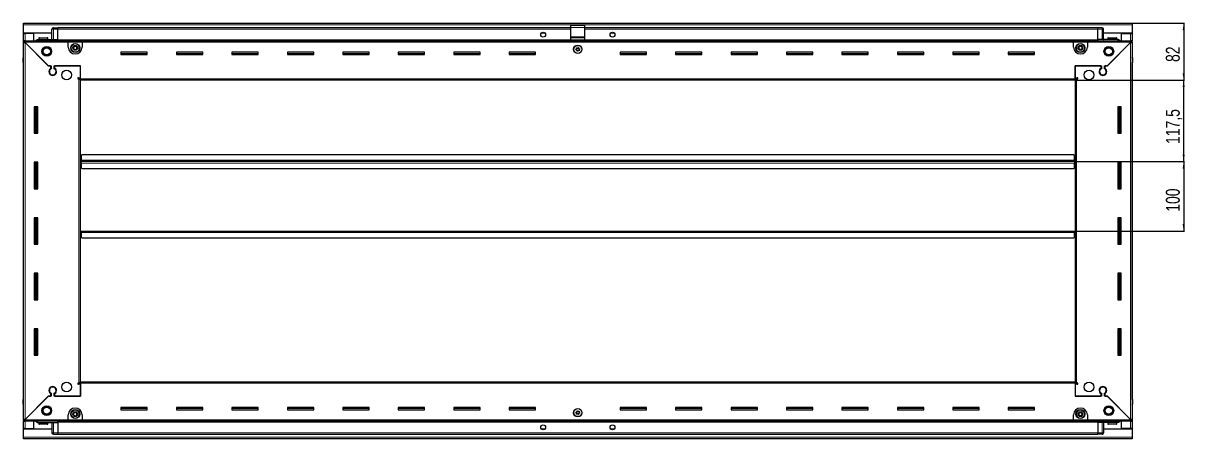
# Model space of a CAD drawing. Header units: millimetres. Extents: x 1132 to 6444, y -537 to 1934.
# Drawn here: x 4768 to 6444, y 1148 to 1747 of the extents above; entities that cross this region are included whole.
import ezdxf

# ---------------------------------------------------------------- set-up
doc = ezdxf.new("R2010")
doc.units = ezdxf.units.MM
doc.layers.add('FORMAT', color=7, linetype='Continuous')
doc.styles.add('SLDTEXTSTYLE0', font='TXT', dxfattribs={"width": 0.75})
doc.dimstyles.new('SLDDIMSTYLE0', dxfattribs={"dimtxt": 20, "dimasz": 10, "dimexe": 0, "dimexo": 0.0625, "dimgap": 5, "dimtad": 2, "dimdec": 1, "dimrnd": 1e-09, "dimzin": 12, "dimdsep": 46, "dimtxsty": 'SLDTEXTSTYLE0', "dimsah": 1, "dimcen": 0.09, "dimadec": 0, "dimazin": 3, "dimtfac": 1, "dimtofl": 0, "dimtmove": 0, "dimatfit": 3, "dimfxl": 0, "dimfrac": 2, "dimtolj": 1, "dimtzin": 12, "dimarcsym": 0})

# ---------------------------------------------------------------- blocks, each defined once
blk = doc.blocks.new('_D_6')
at = {"layer": 'FORMAT'}
for p, q in [((6367.7, 1746.6), (6443.1, 1746.6)), ((6442.1, 1746.6), (6442.1, 1664.6)), ((6285.7, 1664.6), (6443.1, 1664.6))]:
    blk.add_line(p, q, dxfattribs=at)
for points in [[(6442.1, 1746.6), (6440.6, 1736.6), (6443.7, 1736.6)], [(6442.1, 1664.6), (6443.7, 1674.6), (6440.6, 1674.6)]]:
    blk.add_solid(points, dxfattribs=at)
at = {"layer": 'FORMAT', "insert": (6416.4, 1690.8), "char_height": 20, "attachment_point": 1, "rotation": 90, "style": 'SLDTEXTSTYLE0'}
blk.add_mtext('82', dxfattribs=at)
blk = doc.blocks.new('_D_7')
at = {"layer": 'FORMAT'}
for p, q in [((6285.7, 1664.6), (6443.1, 1664.6)), ((6442.1, 1547.1), (6442.1, 1664.6)), ((6284.7, 1547.1), (6443.1, 1547.1))]:
    blk.add_line(p, q, dxfattribs=at)
for points in [[(6442.1, 1664.6), (6440.6, 1654.6), (6443.7, 1654.6)], [(6442.1, 1547.1), (6443.7, 1557.1), (6440.6, 1557.1)]]:
    blk.add_solid(points, dxfattribs=at)
at = {"layer": 'FORMAT', "insert": (6416.4, 1572.6), "char_height": 20, "attachment_point": 1, "rotation": 90, "style": 'SLDTEXTSTYLE0'}
blk.add_mtext('117,5', dxfattribs=at)
blk = doc.blocks.new('_D_8')
at = {"layer": 'FORMAT'}
for p, q in [((6284.7, 1547.1), (6443.1, 1547.1)), ((6442.1, 1547.1), (6442.1, 1447.1)), ((6284.7, 1447.1), (6443.1, 1447.1))]:
    blk.add_line(p, q, dxfattribs=at)
for points in [[(6442.1, 1547.1), (6440.6, 1537.1), (6443.7, 1537.1)], [(6442.1, 1447.1), (6443.7, 1457.1), (6440.6, 1457.1)]]:
    blk.add_solid(points, dxfattribs=at)
at = {"layer": 'FORMAT', "insert": (6416.4, 1474.9), "char_height": 20, "attachment_point": 1, "rotation": 90, "style": 'SLDTEXTSTYLE0'}
blk.add_mtext('100', dxfattribs=at)

msp = doc.modelspace()

# ---------------------------------------------------------------- linework, layer by layer
at = {"color": 7, "linetype": 'Continuous', "lineweight": 25}
for p, q in [((4768.64, 1744.5), (4768.64, 1746.6)), ((4768.64, 1746.6), (6367.64, 1746.6)), ((4768.64, 1732.1), (4768.64, 1744.5)), ((5558.14, 1743.6), (5578.14, 1743.6)), ((5558.14, 1740.34), (5558.14, 1743.6)), ((5578.14, 1740.34), (5578.14, 1743.6)), ((6367.64, 1746.6), (6367.64, 1744.5)), ((6367.64, 1744.5), (6367.64, 1732.1)), ((4809.64, 1732.1), (4768.64, 1732.1)), ((4768.64, 1731.6), (4768.64, 1732.1)), ((4768.64, 1731.6), (4770.74, 1731.6)), ((4768.64, 1721.35), (4768.64, 1731.6)), ((4770.14, 1731.6), (4770.14, 1732.1)), ((4783.64, 1731.6), (4770.74, 1731.6)), ((4783.64, 1721.35), (4783.64, 1731.6)), ((4809.64, 1723.1), (4809.64, 1738.1)), ((4810.32, 1739.6), (4810.32, 1739.6)), ((4811.64, 1740.1), (4818.14, 1740.1)), ((4811.64, 1740.1), (4818.14, 1740.1)), ((4818.14, 1740.1), (4818.14, 1740.1)), ((4818.14, 1740.1), (4818.14, 1740.1)), ((4818.14, 1740.1), (4818.14, 1738.1)), ((5558.14, 1739.95), (4818.14, 1739.95)), ((4818.14, 1723.1), (4818.14, 1738.1)), ((5521.02, 1732.1), (5515.27, 1732.1)), ((5558.14, 1727.19), (5558.14, 1740.34)), ((5558.14, 1726.1), (5558.14, 1727.19)), ((5558.14, 1726.1), (5578.14, 1726.1)), ((5558.14, 1722.6), (5558.14, 1726.1)), ((5578.14, 1727.19), (5578.14, 1740.34)), ((6318.14, 1739.95), (5578.14, 1739.95)), ((5578.14, 1726.1), (5578.14, 1727.19)), ((5578.14, 1722.6), (5578.14, 1726.1)), ((5621.02, 1732.1), (5615.27, 1732.1)), ((6318.14, 1740.1), (6318.14, 1740.1)), ((6324.64, 1740.1), (6318.14, 1740.1)), ((6324.64, 1740.1), (6318.14, 1740.1)), ((6318.14, 1740.1), (6318.14, 1738.1)), ((6318.14, 1723.1), (6318.14, 1738.1)), ((6326.64, 1738.1), (6326.64, 1738.1)), ((6326.64, 1723.1), (6326.64, 1738.1)), ((6367.64, 1732.1), (6326.64, 1732.1)), ((6352.64, 1721.35), (6352.64, 1731.6)), ((6352.64, 1731.6), (6365.54, 1731.6)), ((6365.54, 1731.6), (6367.64, 1731.6)), ((6366.14, 1731.6), (6366.14, 1732.1)), ((6367.64, 1731.6), (6367.64, 1732.1)), ((6367.64, 1731.6), (6367.64, 1721.35)), ((4768.64, 1719.85), (4768.64, 1721.35)), ((4768.64, 1721.35), (4769.64, 1721.35)), ((4768.64, 1719.35), (4768.64, 1719.85)), ((4768.64, 1719.85), (4769.64, 1719.85)), ((4768.64, 1174.85), (4768.64, 1719.35)), ((4770.14, 1719.35), (4768.64, 1719.35)), ((4769.64, 1719.85), (4769.64, 1721.35)), ((4769.64, 1721.35), (4833.14, 1721.35)), ((4770.24, 1719.25), (4804.14, 1685.35)), ((4804.84, 1684.65), (4770.74, 1718.75)), ((4789.14, 1723.1), (4818.14, 1723.1)), ((4790.64, 1725), (4790.64, 1723.1)), ((4791.44, 1725.8), (4802.84, 1725.8)), ((4803.64, 1723.1), (4803.64, 1725)), ((4818.14, 1723.1), (4818.14, 1722.6)), ((4818.14, 1721.95), (6318.14, 1721.95)), ((4833.14, 1719.25), (4833.14, 1721.35)), ((4833.14, 1721.35), (4853.14, 1721.35)), ((4833.14, 1719.85), (4853.14, 1719.85)), ((4833.14, 1712.35), (4833.14, 1719.25)), ((4853.14, 1721.35), (4853.14, 1719.25)), ((4853.14, 1721.35), (6283.14, 1721.35)), ((4853.14, 1719.25), (4853.14, 1712.35)), ((5558.14, 1722.6), (5578.14, 1722.6)), ((5562.14, 1722.6), (5562.14, 1721.95)), ((5564.64, 1721.95), (5564.64, 1722.6)), ((5571.64, 1721.95), (5571.64, 1722.6)), ((5574.14, 1721.95), (5574.14, 1722.6)), ((6283.14, 1719.25), (6283.14, 1721.35)), ((6283.14, 1721.35), (6303.14, 1721.35)), ((6283.14, 1719.85), (6303.14, 1719.85)), ((6283.14, 1712.35), (6283.14, 1719.25)), ((6303.14, 1721.35), (6366.64, 1721.35)), ((6303.14, 1721.35), (6303.14, 1719.25)), ((6303.14, 1719.25), (6303.14, 1712.35)), ((6318.14, 1723.1), (6318.14, 1722.6)), ((6347.14, 1723.1), (6318.14, 1723.1)), ((6365.54, 1718.75), (6331.44, 1684.65)), ((6332.14, 1685.35), (6366.04, 1719.25)), ((6332.64, 1725), (6332.64, 1723.1)), ((6333.44, 1725.8), (6344.84, 1725.8)), ((6345.64, 1723.1), (6345.64, 1725)), ((6366.14, 1719.35), (6367.64, 1719.35)), ((6366.64, 1719.85), (6366.64, 1721.35)), ((6366.64, 1721.35), (6367.64, 1721.35)), ((6366.64, 1719.85), (6367.64, 1719.85)), ((6367.64, 1719.85), (6367.64, 1721.35)), ((6367.64, 1719.85), (6367.64, 1719.35)), ((6367.64, 1719.35), (6367.64, 1174.85)), ((4768.14, 1696.6), (4768.14, 1690.1)), ((4768.14, 1690.1), (4768.14, 1696.6)), ((4947.14, 1705.1), (4909.14, 1705.1)), ((4909.14, 1705.1), (4909.14, 1701.6)), ((4947.14, 1702.35), (4909.14, 1702.35)), ((4909.14, 1701.6), (4947.14, 1701.6)), ((4947.14, 1701.6), (4947.14, 1705.1)), ((5027.14, 1705.1), (4989.14, 1705.1)), ((4989.14, 1705.1), (4989.14, 1701.6)), ((5027.14, 1702.35), (4989.14, 1702.35)), ((4989.14, 1701.6), (5027.14, 1701.6)), ((5027.14, 1701.6), (5027.14, 1705.1)), ((5107.14, 1705.1), (5069.14, 1705.1)), ((5069.14, 1705.1), (5069.14, 1701.6)), ((5107.14, 1702.35), (5069.14, 1702.35)), ((5069.14, 1701.6), (5107.14, 1701.6)), ((5107.14, 1701.6), (5107.14, 1705.1)), ((5187.14, 1705.1), (5149.14, 1705.1)), ((5149.14, 1705.1), (5149.14, 1701.6)), ((5187.14, 1702.35), (5149.14, 1702.35)), ((5149.14, 1701.6), (5187.14, 1701.6)), ((5187.14, 1701.6), (5187.14, 1705.1)), ((5267.14, 1705.1), (5229.14, 1705.1)), ((5229.14, 1705.1), (5229.14, 1701.6)), ((5267.14, 1702.35), (5229.14, 1702.35)), ((5229.14, 1701.6), (5267.14, 1701.6)), ((5267.14, 1701.6), (5267.14, 1705.1)), ((5347.14, 1705.1), (5309.14, 1705.1)), ((5309.14, 1705.1), (5309.14, 1701.6)), ((5347.14, 1702.35), (5309.14, 1702.35)), ((5309.14, 1701.6), (5347.14, 1701.6)), ((5347.14, 1701.6), (5347.14, 1705.1)), ((5427.14, 1705.1), (5389.14, 1705.1)), ((5389.14, 1705.1), (5389.14, 1701.6)), ((5427.14, 1702.35), (5389.14, 1702.35)), ((5389.14, 1701.6), (5427.14, 1701.6)), ((5427.14, 1701.6), (5427.14, 1705.1)), ((5507.14, 1705.1), (5469.14, 1705.1)), ((5469.14, 1705.1), (5469.14, 1701.6)), ((5507.14, 1702.35), (5469.14, 1702.35)), ((5469.14, 1701.6), (5507.14, 1701.6)), ((5507.14, 1701.6), (5507.14, 1705.1)), ((5667.14, 1705.1), (5629.14, 1705.1)), ((5629.14, 1705.1), (5629.14, 1701.6)), ((5667.14, 1702.35), (5629.14, 1702.35)), ((5629.14, 1701.6), (5667.14, 1701.6)), ((5667.14, 1701.6), (5667.14, 1705.1)), ((5747.14, 1705.1), (5709.14, 1705.1)), ((5709.14, 1705.1), (5709.14, 1701.6)), ((5747.14, 1702.35), (5709.14, 1702.35)), ((5709.14, 1701.6), (5747.14, 1701.6)), ((5747.14, 1701.6), (5747.14, 1705.1)), ((5827.14, 1705.1), (5789.14, 1705.1)), ((5789.14, 1705.1), (5789.14, 1701.6)), ((5827.14, 1702.35), (5789.14, 1702.35)), ((5789.14, 1701.6), (5827.14, 1701.6)), ((5827.14, 1701.6), (5827.14, 1705.1)), ((5907.14, 1705.1), (5869.14, 1705.1)), ((5869.14, 1705.1), (5869.14, 1701.6)), ((5907.14, 1702.35), (5869.14, 1702.35)), ((5869.14, 1701.6), (5907.14, 1701.6)), ((5907.14, 1701.6), (5907.14, 1705.1)), ((5987.14, 1705.1), (5949.14, 1705.1)), ((5949.14, 1705.1), (5949.14, 1701.6)), ((5987.14, 1702.35), (5949.14, 1702.35)), ((5949.14, 1701.6), (5987.14, 1701.6)), ((5987.14, 1701.6), (5987.14, 1705.1)), ((6067.14, 1705.1), (6029.14, 1705.1)), ((6029.14, 1705.1), (6029.14, 1701.6)), ((6067.14, 1702.35), (6029.14, 1702.35)), ((6029.14, 1701.6), (6067.14, 1701.6)), ((6067.14, 1701.6), (6067.14, 1705.1)), ((6147.14, 1705.1), (6109.14, 1705.1)), ((6109.14, 1705.1), (6109.14, 1701.6)), ((6147.14, 1702.35), (6109.14, 1702.35)), ((6109.14, 1701.6), (6147.14, 1701.6)), ((6147.14, 1701.6), (6147.14, 1705.1)), ((6227.14, 1705.1), (6189.14, 1705.1)), ((6189.14, 1705.1), (6189.14, 1701.6)), ((6227.14, 1702.35), (6189.14, 1702.35)), ((6189.14, 1701.6), (6227.14, 1701.6)), ((6227.14, 1701.6), (6227.14, 1705.1)), ((6367.64, 1697.93), (6367.64, 1697.93)), ((6368.14, 1696.6), (6368.14, 1690.1)), ((6368.14, 1690.1), (6368.14, 1696.6)), ((4768.14, 1690.1), (4768.14, 1690.1)), ((4768.64, 1690.1), (4768.14, 1690.1)), ((4768.29, 1690.1), (4768.29, 1204.1)), ((4804.14, 1685.35), (4808.34, 1685.35)), ((4805.54, 1685.35), (4804.84, 1684.65)), ((4807.64, 1685.35), (4805.54, 1685.35)), ((4807.64, 1685.35), (4807.64, 1681.46)), ((4808.34, 1685.35), (4808.34, 1681.07)), ((4812.94, 1685.35), (4850.64, 1685.35)), ((4812.94, 1681.07), (4812.94, 1685.35)), ((4813.64, 1681.46), (4813.64, 1685.35)), ((4850.64, 1685.35), (4813.64, 1685.35)), ((4850.64, 1666.7), (4850.64, 1685.35)), ((4850.64, 1668.1), (4850.64, 1685.35)), ((6285.64, 1685.35), (6323.34, 1685.35)), ((6285.64, 1666.7), (6285.64, 1685.35)), ((6285.64, 1685.35), (6285.64, 1668.1)), ((6322.64, 1685.35), (6285.64, 1685.35)), ((6322.64, 1685.35), (6322.64, 1681.46)), ((6323.34, 1685.35), (6323.34, 1681.07)), ((6327.94, 1685.35), (6332.14, 1685.35)), ((6327.94, 1681.07), (6327.94, 1685.35)), ((6330.74, 1685.35), (6328.64, 1685.35)), ((6328.64, 1681.46), (6328.64, 1685.35)), ((6331.44, 1684.65), (6330.74, 1685.35)), ((6367.64, 1690.1), (6368.14, 1690.1)), ((6367.99, 1204.1), (6367.99, 1690.1)), ((6368.14, 1690.1), (6368.14, 1690.1)), ((6368.14, 1690.1), (6368.14, 1690.1)), ((4808.64, 1672.49), (4808.64, 1671.73)), ((4847.79, 1668.1), (4850.64, 1668.1)), ((4848.54, 1666.1), (4847.79, 1666.1)), ((4848.54, 1666.1), (4850.64, 1666.1)), ((4850.64, 1667.1), (4848.64, 1667.1)), ((4848.64, 1667.1), (4848.64, 1666.1)), ((4850.64, 1664.6), (4850.64, 1666.7)), ((6285.64, 1664.6), (4850.64, 1664.6)), ((4850.64, 1229.6), (4850.64, 1664.6)), ((6285.64, 1668.1), (6288.49, 1668.1)), ((6287.64, 1667.1), (6285.64, 1667.1)), ((6285.64, 1666.7), (6285.64, 1664.6)), ((6285.64, 1666.1), (6287.74, 1666.1)), ((6285.64, 1664.6), (6285.64, 1229.6)), ((6287.64, 1666.1), (6287.64, 1667.1)), ((6288.49, 1666.1), (6287.74, 1666.1)), ((6327.64, 1672.49), (6327.64, 1671.73)), ((4789.14, 1626.1), (4784.14, 1626.1)), ((4784.14, 1626.1), (4784.14, 1588.1)), ((4786.29, 1588.1), (4786.29, 1626.1)), ((4788.09, 1588.1), (4788.09, 1626.1)), ((4788.12, 1588.1), (4788.12, 1626.1)), ((4789.14, 1588.1), (4789.14, 1626.1)), ((6347.14, 1626.1), (6347.14, 1588.1)), ((6352.14, 1626.1), (6347.14, 1626.1)), ((6348.17, 1626.1), (6348.17, 1588.1)), ((6348.2, 1626.1), (6348.2, 1588.1)), ((6349.99, 1626.1), (6349.99, 1588.1)), ((6352.14, 1588.1), (6352.14, 1626.1)), ((4784.14, 1588.1), (4789.14, 1588.1)), ((6347.14, 1588.1), (6352.14, 1588.1)), ((4789.14, 1546.1), (4784.14, 1546.1)), ((4784.14, 1546.1), (4784.14, 1508.1)), ((4786.29, 1508.1), (4786.29, 1546.1)), ((4788.09, 1508.1), (4788.09, 1546.1)), ((4788.12, 1508.1), (4788.12, 1546.1)), ((4789.14, 1508.1), (4789.14, 1546.1)), ((4851.39, 1547.1), (4850.64, 1547.1)), ((4851.64, 1549.95), (4851.39, 1549.95)), ((4851.39, 1549.95), (4851.39, 1547.1)), ((4851.39, 1547.1), (4851.39, 1544.25)), ((4851.39, 1544.25), (4851.64, 1544.25)), ((4852.64, 1557.1), (4851.64, 1556.1)), ((4851.64, 1556.1), (4851.64, 1549.2)), ((4851.64, 1547.1), (4851.64, 1549.2)), ((4851.64, 1545), (4851.64, 1547.1)), ((6284.64, 1547.1), (4851.64, 1547.1)), ((4851.64, 1545), (4851.64, 1538.1)), ((6283.64, 1557.1), (4852.64, 1557.1)), ((6284.64, 1556.1), (6283.64, 1557.1)), ((6284.64, 1549.2), (6284.64, 1556.1)), ((6284.89, 1549.95), (6284.64, 1549.95)), ((6284.64, 1549.2), (6284.64, 1547.1)), ((6284.64, 1547.1), (6284.64, 1545)), ((6284.64, 1538.1), (6284.64, 1545)), ((6284.64, 1544.25), (6284.89, 1544.25)), ((6284.89, 1547.1), (6284.89, 1549.95)), ((6284.89, 1544.25), (6284.89, 1547.1)), ((6285.64, 1547.1), (6284.89, 1547.1)), ((6347.14, 1546.1), (6347.14, 1508.1)), ((6352.14, 1546.1), (6347.14, 1546.1)), ((6348.17, 1546.1), (6348.17, 1508.1)), ((6348.2, 1546.1), (6348.2, 1508.1)), ((6349.99, 1546.1), (6349.99, 1508.1)), ((6352.14, 1508.1), (6352.14, 1546.1)), ((4851.64, 1538.1), (4852.64, 1537.1)), ((4852.64, 1537.1), (6283.64, 1537.1)), ((6283.64, 1537.1), (6284.64, 1538.1)), ((4784.14, 1508.1), (4789.14, 1508.1)), ((6347.14, 1508.1), (6352.14, 1508.1)), ((4789.14, 1466.1), (4784.14, 1466.1)), ((4784.14, 1466.1), (4784.14, 1428.1)), ((4786.29, 1428.1), (4786.29, 1466.1)), ((4788.09, 1428.1), (4788.09, 1466.1)), ((4788.12, 1428.1), (4788.12, 1466.1)), ((4789.14, 1428.1), (4789.14, 1466.1)), ((6347.14, 1466.1), (6347.14, 1428.1)), ((6352.14, 1466.1), (6347.14, 1466.1)), ((6348.17, 1466.1), (6348.17, 1428.1)), ((6348.2, 1466.1), (6348.2, 1428.1)), ((6349.99, 1466.1), (6349.99, 1428.1)), ((6352.14, 1428.1), (6352.14, 1466.1)), ((4850.64, 1447.1), (4851.39, 1447.1)), ((4851.39, 1447.1), (4851.39, 1444.25)), ((4851.39, 1444.25), (4851.64, 1444.25)), ((4851.64, 1445), (4851.64, 1447.1)), ((4851.64, 1447.1), (6284.64, 1447.1)), ((4851.64, 1445), (4851.64, 1438.1)), ((6284.64, 1447.1), (6284.64, 1445)), ((6284.64, 1438.1), (6284.64, 1445)), ((6284.64, 1444.25), (6284.89, 1444.25)), ((6284.89, 1444.25), (6284.89, 1447.1)), ((6284.89, 1447.1), (6285.64, 1447.1)), ((4784.14, 1428.1), (4789.14, 1428.1)), ((4851.64, 1438.1), (4852.64, 1437.1)), ((4852.64, 1437.1), (6283.64, 1437.1)), ((6283.64, 1437.1), (6284.64, 1438.1)), ((6347.14, 1428.1), (6352.14, 1428.1)), ((4789.14, 1386.1), (4784.14, 1386.1)), ((4784.14, 1386.1), (4784.14, 1348.1)), ((4786.29, 1348.1), (4786.29, 1386.1)), ((4788.09, 1348.1), (4788.09, 1386.1)), ((4788.12, 1348.1), (4788.12, 1386.1)), ((4789.14, 1348.1), (4789.14, 1386.1)), ((6347.14, 1386.1), (6347.14, 1348.1)), ((6352.14, 1386.1), (6347.14, 1386.1)), ((6348.17, 1386.1), (6348.17, 1348.1)), ((6348.2, 1386.1), (6348.2, 1348.1)), ((6349.99, 1386.1), (6349.99, 1348.1)), ((6352.14, 1348.1), (6352.14, 1386.1)), ((4784.14, 1348.1), (4789.14, 1348.1)), ((6347.14, 1348.1), (6352.14, 1348.1)), ((4789.14, 1306.1), (4784.14, 1306.1)), ((4784.14, 1306.1), (4784.14, 1268.1)), ((4786.29, 1268.1), (4786.29, 1306.1)), ((4788.09, 1268.1), (4788.09, 1306.1)), ((4788.12, 1268.1), (4788.12, 1306.1)), ((4789.14, 1268.1), (4789.14, 1306.1)), ((6347.14, 1306.1), (6347.14, 1268.1)), ((6352.14, 1306.1), (6347.14, 1306.1)), ((6348.17, 1306.1), (6348.17, 1268.1)), ((6348.2, 1306.1), (6348.2, 1268.1)), ((6349.99, 1306.1), (6349.99, 1268.1)), ((6352.14, 1268.1), (6352.14, 1306.1)), ((4784.14, 1268.1), (4789.14, 1268.1)), ((6347.14, 1268.1), (6352.14, 1268.1)), ((4847.79, 1228.1), (4848.54, 1228.1)), ((4850.64, 1226.1), (4847.79, 1226.1)), ((4850.64, 1228.1), (4848.54, 1228.1)), ((4848.64, 1228.1), (4848.64, 1227.1)), ((4848.64, 1227.1), (4850.64, 1227.1)), ((4850.64, 1227.5), (4850.64, 1229.6)), ((4850.64, 1229.6), (6285.64, 1229.6)), ((4850.64, 1227.5), (4850.64, 1208.85)), ((4850.64, 1208.85), (4850.64, 1226.1)), ((6285.64, 1229.6), (6285.64, 1227.5)), ((6287.74, 1228.1), (6285.64, 1228.1)), ((6285.64, 1227.5), (6285.64, 1208.85)), ((6285.64, 1227.1), (6287.64, 1227.1)), ((6285.64, 1226.1), (6285.64, 1208.85)), ((6288.49, 1226.1), (6285.64, 1226.1)), ((6287.64, 1227.1), (6287.64, 1228.1)), ((6287.74, 1228.1), (6288.49, 1228.1)), ((4804.14, 1208.85), (4770.24, 1174.95)), ((4770.74, 1175.45), (4804.84, 1209.55)), ((4808.34, 1208.85), (4804.14, 1208.85)), ((4804.84, 1209.55), (4805.54, 1208.85)), ((4805.54, 1208.85), (4807.64, 1208.85)), ((4807.64, 1212.74), (4807.64, 1208.85)), ((4808.34, 1213.14), (4808.34, 1208.85)), ((4808.64, 1222.48), (4808.64, 1221.72)), ((4812.94, 1208.85), (4812.94, 1213.14)), ((4850.64, 1208.85), (4812.94, 1208.85)), ((4813.64, 1208.85), (4813.64, 1212.74)), ((4813.64, 1208.85), (4850.64, 1208.85)), ((6323.34, 1208.85), (6285.64, 1208.85)), ((6285.64, 1208.85), (6322.64, 1208.85)), ((6322.64, 1212.74), (6322.64, 1208.85)), ((6323.34, 1213.14), (6323.34, 1208.85)), ((6327.64, 1222.48), (6327.64, 1221.72)), ((6327.94, 1208.85), (6327.94, 1213.14)), ((6332.14, 1208.85), (6327.94, 1208.85)), ((6328.64, 1208.85), (6328.64, 1212.74)), ((6328.64, 1208.85), (6330.74, 1208.85)), ((6330.74, 1208.85), (6331.44, 1209.55)), ((6331.44, 1209.55), (6365.54, 1175.45)), ((6366.04, 1174.95), (6332.14, 1208.85)), ((4768.14, 1204.1), (4768.14, 1204.1)), ((4768.14, 1197.6), (4768.14, 1204.1)), ((4768.14, 1204.1), (4768.14, 1204.1)), ((4768.14, 1204.1), (4768.14, 1197.6)), ((4768.64, 1204.1), (4768.14, 1204.1)), ((4768.64, 1196.28), (4768.64, 1196.28)), ((4947.14, 1192.6), (4909.14, 1192.6)), ((4909.14, 1192.6), (4909.14, 1189.1)), ((4909.14, 1191.85), (4947.14, 1191.85)), ((4947.14, 1189.1), (4947.14, 1192.6)), ((5027.14, 1192.6), (4989.14, 1192.6)), ((4989.14, 1192.6), (4989.14, 1189.1)), ((4989.14, 1191.85), (5027.14, 1191.85)), ((5027.14, 1189.1), (5027.14, 1192.6)), ((5107.14, 1192.6), (5069.14, 1192.6)), ((5069.14, 1192.6), (5069.14, 1189.1)), ((5069.14, 1191.85), (5107.14, 1191.85)), ((5107.14, 1189.1), (5107.14, 1192.6)), ((5187.14, 1192.6), (5149.14, 1192.6)), ((5149.14, 1192.6), (5149.14, 1189.1)), ((5149.14, 1191.85), (5187.14, 1191.85)), ((5187.14, 1189.1), (5187.14, 1192.6)), ((5267.14, 1192.6), (5229.14, 1192.6)), ((5229.14, 1192.6), (5229.14, 1189.1)), ((5229.14, 1191.85), (5267.14, 1191.85)), ((5267.14, 1189.1), (5267.14, 1192.6)), ((5347.14, 1192.6), (5309.14, 1192.6)), ((5309.14, 1192.6), (5309.14, 1189.1)), ((5309.14, 1191.85), (5347.14, 1191.85)), ((5347.14, 1189.1), (5347.14, 1192.6)), ((5427.14, 1192.6), (5389.14, 1192.6)), ((5389.14, 1192.6), (5389.14, 1189.1)), ((5389.14, 1191.85), (5427.14, 1191.85)), ((5427.14, 1189.1), (5427.14, 1192.6)), ((5507.14, 1192.6), (5469.14, 1192.6)), ((5469.14, 1192.6), (5469.14, 1189.1)), ((5469.14, 1191.85), (5507.14, 1191.85)), ((5507.14, 1189.1), (5507.14, 1192.6)), ((5667.14, 1192.6), (5629.14, 1192.6)), ((5629.14, 1192.6), (5629.14, 1189.1)), ((5629.14, 1191.85), (5667.14, 1191.85)), ((5667.14, 1189.1), (5667.14, 1192.6)), ((5747.14, 1192.6), (5709.14, 1192.6)), ((5709.14, 1192.6), (5709.14, 1189.1)), ((5709.14, 1191.85), (5747.14, 1191.85)), ((5747.14, 1189.1), (5747.14, 1192.6)), ((5827.14, 1192.6), (5789.14, 1192.6)), ((5789.14, 1192.6), (5789.14, 1189.1)), ((5789.14, 1191.85), (5827.14, 1191.85)), ((5827.14, 1189.1), (5827.14, 1192.6)), ((5907.14, 1192.6), (5869.14, 1192.6)), ((5869.14, 1192.6), (5869.14, 1189.1)), ((5869.14, 1191.85), (5907.14, 1191.85)), ((5907.14, 1189.1), (5907.14, 1192.6)), ((5987.14, 1192.6), (5949.14, 1192.6)), ((5949.14, 1192.6), (5949.14, 1189.1)), ((5949.14, 1191.85), (5987.14, 1191.85)), ((5987.14, 1189.1), (5987.14, 1192.6)), ((6067.14, 1192.6), (6029.14, 1192.6)), ((6029.14, 1192.6), (6029.14, 1189.1)), ((6029.14, 1191.85), (6067.14, 1191.85)), ((6067.14, 1189.1), (6067.14, 1192.6)), ((6147.14, 1192.6), (6109.14, 1192.6)), ((6109.14, 1192.6), (6109.14, 1189.1)), ((6109.14, 1191.85), (6147.14, 1191.85)), ((6147.14, 1189.1), (6147.14, 1192.6)), ((6227.14, 1192.6), (6189.14, 1192.6)), ((6189.14, 1192.6), (6189.14, 1189.1)), ((6189.14, 1191.85), (6227.14, 1191.85)), ((6227.14, 1189.1), (6227.14, 1192.6)), ((6367.64, 1204.1), (6368.14, 1204.1)), ((6368.14, 1204.1), (6368.14, 1204.1)), ((6368.14, 1197.6), (6368.14, 1204.1)), ((6368.14, 1204.1), (6368.14, 1197.6)), ((4768.64, 1174.35), (4768.64, 1174.85)), ((4770.14, 1174.85), (4768.64, 1174.85)), ((4768.64, 1174.35), (4768.64, 1172.85)), ((4769.64, 1174.35), (4768.64, 1174.35)), ((4769.64, 1174.35), (4769.64, 1172.85)), ((4833.14, 1174.95), (4833.14, 1181.85)), ((4833.14, 1172.85), (4833.14, 1174.95)), ((4853.14, 1174.35), (4833.14, 1174.35)), ((4853.14, 1181.85), (4853.14, 1174.95)), ((4853.14, 1174.95), (4853.14, 1172.85)), ((4909.14, 1189.1), (4947.14, 1189.1)), ((4989.14, 1189.1), (5027.14, 1189.1)), ((5069.14, 1189.1), (5107.14, 1189.1)), ((5149.14, 1189.1), (5187.14, 1189.1)), ((5229.14, 1189.1), (5267.14, 1189.1)), ((5309.14, 1189.1), (5347.14, 1189.1)), ((5389.14, 1189.1), (5427.14, 1189.1)), ((5469.14, 1189.1), (5507.14, 1189.1)), ((5629.14, 1189.1), (5667.14, 1189.1)), ((5709.14, 1189.1), (5747.14, 1189.1)), ((5789.14, 1189.1), (5827.14, 1189.1)), ((5869.14, 1189.1), (5907.14, 1189.1)), ((5949.14, 1189.1), (5987.14, 1189.1)), ((6029.14, 1189.1), (6067.14, 1189.1)), ((6109.14, 1189.1), (6147.14, 1189.1)), ((6189.14, 1189.1), (6227.14, 1189.1)), ((6283.14, 1174.95), (6283.14, 1181.85)), ((6283.14, 1172.85), (6283.14, 1174.95)), ((6303.14, 1174.35), (6283.14, 1174.35)), ((6303.14, 1181.85), (6303.14, 1174.95)), ((6303.14, 1174.95), (6303.14, 1172.85)), ((6366.14, 1174.85), (6367.64, 1174.85)), ((6366.64, 1174.35), (6366.64, 1172.85)), ((6367.64, 1174.35), (6366.64, 1174.35)), ((6367.64, 1174.85), (6367.64, 1174.35)), ((6367.64, 1174.35), (6367.64, 1172.85)), ((4768.64, 1162.6), (4768.64, 1172.85)), ((4769.64, 1172.85), (4768.64, 1172.85)), ((4770.74, 1162.6), (4768.64, 1162.6)), ((4768.64, 1162.1), (4768.64, 1162.6)), ((4768.64, 1149.7), (4768.64, 1162.1)), ((4768.64, 1162.1), (4809.64, 1162.1)), ((4833.14, 1172.85), (4769.64, 1172.85)), ((4770.14, 1162.1), (4770.14, 1162.6)), ((4770.74, 1162.6), (4783.64, 1162.6)), ((4783.64, 1162.6), (4783.64, 1172.85)), ((4789.14, 1171.1), (4818.14, 1171.1)), ((4790.64, 1171.1), (4790.64, 1169.2)), ((4795.22, 1168.4), (4791.44, 1168.4)), ((4802.84, 1168.4), (4795.22, 1168.4)), ((4803.64, 1169.2), (4803.64, 1171.1)), ((4809.64, 1171.1), (4809.64, 1156.1)), ((4818.14, 1171.14), (4818.07, 1172.85)), ((6318.14, 1172.25), (4818.14, 1172.25)), ((4818.14, 1171.1), (4818.14, 1171.6)), ((4818.14, 1171.1), (4818.14, 1156.1)), ((4853.14, 1172.85), (4833.14, 1172.85)), ((6283.14, 1172.85), (4853.14, 1172.85)), ((5515.27, 1162.1), (5521.02, 1162.1)), ((5615.27, 1162.1), (5621.02, 1162.1)), ((6303.14, 1172.85), (6283.14, 1172.85)), ((6366.64, 1172.85), (6303.14, 1172.85)), ((6318.22, 1172.85), (6318.14, 1171.14)), ((6318.14, 1171.1), (6318.14, 1171.6)), ((6347.14, 1171.1), (6318.14, 1171.1)), ((6318.14, 1171.1), (6318.14, 1156.1)), ((6326.64, 1171.1), (6326.64, 1156.1)), ((6326.64, 1162.1), (6367.64, 1162.1)), ((6332.64, 1171.1), (6332.64, 1169.2)), ((6340.44, 1168.4), (6333.44, 1168.4)), ((6344.84, 1168.4), (6340.44, 1168.4)), ((6345.64, 1169.2), (6345.64, 1171.1)), ((6352.64, 1162.6), (6352.64, 1172.85)), ((6365.54, 1162.6), (6352.64, 1162.6)), ((6367.64, 1162.6), (6365.54, 1162.6)), ((6366.14, 1162.1), (6366.14, 1162.6)), ((6367.64, 1172.85), (6366.64, 1172.85)), ((6367.64, 1172.85), (6367.64, 1162.6)), ((6367.64, 1162.1), (6367.64, 1162.6)), ((6367.64, 1162.1), (6367.64, 1149.7)), ((4768.64, 1147.6), (4768.64, 1149.7)), ((6367.64, 1147.6), (4768.64, 1147.6)), ((4809.64, 1156.1), (4809.64, 1156.1)), ((4811.64, 1154.1), (4818.14, 1154.1)), ((4811.64, 1154.1), (4818.14, 1154.1)), ((4818.14, 1154.1), (4818.14, 1156.1)), ((4818.14, 1154.25), (6318.14, 1154.25)), ((4818.14, 1154.1), (4818.14, 1154.1)), ((6318.14, 1154.1), (6318.14, 1156.1)), ((6324.64, 1154.1), (6318.14, 1154.1)), ((6318.14, 1154.1), (6318.14, 1154.1)), ((6318.14, 1154.1), (6318.14, 1154.1)), ((6324.64, 1154.1), (6318.14, 1154.1)), ((6325.97, 1154.6), (6325.97, 1154.6)), ((6367.64, 1149.7), (6367.64, 1147.6))]:
    msp.add_line(p, q, dxfattribs=at)
at = {"color": 8, "linetype": 'Continuous', "lineweight": 18}
for p, q in [((6367.64, 1744.5), (4768.64, 1744.5)), ((4770.74, 1731.6), (4770.74, 1732.1)), ((4770.74, 1721.35), (4770.74, 1731.6)), ((4809.64, 1738.1), (4811.64, 1738.1)), ((4811.64, 1740.1), (4811.64, 1738.1)), ((4811.64, 1738.1), (4811.64, 1723.1)), ((4818.14, 1738.1), (4811.64, 1738.1)), ((5558.14, 1737.95), (4818.14, 1737.95)), ((5558.14, 1740.34), (5578.14, 1740.34)), ((5558.14, 1727.19), (5578.14, 1727.19)), ((6318.14, 1737.95), (5578.14, 1737.95)), ((6318.14, 1738.1), (6324.64, 1738.1)), ((6324.64, 1740.1), (6324.64, 1738.1)), ((6326.64, 1738.1), (6324.64, 1738.1)), ((6324.64, 1738.1), (6324.64, 1723.1)), ((6365.54, 1732.1), (6365.54, 1731.6)), ((6365.54, 1731.6), (6365.54, 1721.35)), ((4833.14, 1719.25), (4770.24, 1719.25)), ((4770.74, 1718.75), (4770.74, 1175.45)), ((4790.64, 1725), (4803.64, 1725)), ((5558.14, 1722.6), (4818.14, 1722.6)), ((6318.14, 1721.37), (4818.14, 1721.37)), ((4833.14, 1719.25), (4853.14, 1719.25)), ((6283.14, 1719.25), (4853.14, 1719.25)), ((5564.14, 1721.95), (5564.14, 1722.6)), ((5572.14, 1721.95), (5572.14, 1722.6)), ((6318.14, 1722.6), (5578.14, 1722.6)), ((6283.14, 1719.25), (6303.14, 1719.25)), ((6366.04, 1719.25), (6303.14, 1719.25)), ((6332.64, 1725), (6345.64, 1725)), ((6365.54, 1175.45), (6365.54, 1718.75)), ((4768.64, 1696.6), (4768.14, 1696.6)), ((6367.64, 1696.6), (6368.14, 1696.6)), ((4848.54, 1228.1), (4848.54, 1666.1)), ((4850.64, 1666.7), (6285.64, 1666.7)), ((6287.74, 1666.1), (6287.74, 1228.1)), ((4785.64, 1626.1), (4785.64, 1588.1)), ((4786.88, 1626.1), (4786.88, 1588.1)), ((6349.41, 1588.1), (6349.41, 1626.1)), ((6350.64, 1588.1), (6350.64, 1626.1)), ((4785.64, 1546.1), (4785.64, 1508.1)), ((4786.88, 1546.1), (4786.88, 1508.1)), ((6284.64, 1549.2), (4851.64, 1549.2)), ((4851.64, 1545), (6284.64, 1545)), ((6349.41, 1508.1), (6349.41, 1546.1)), ((6350.64, 1508.1), (6350.64, 1546.1)), ((4785.64, 1466.1), (4785.64, 1428.1)), ((4786.88, 1466.1), (4786.88, 1428.1)), ((6349.41, 1428.1), (6349.41, 1466.1)), ((6350.64, 1428.1), (6350.64, 1466.1)), ((4851.64, 1445), (6284.64, 1445)), ((4785.64, 1386.1), (4785.64, 1348.1)), ((4786.88, 1386.1), (4786.88, 1348.1)), ((6349.41, 1348.1), (6349.41, 1386.1)), ((6350.64, 1348.1), (6350.64, 1386.1)), ((4785.64, 1306.1), (4785.64, 1268.1)), ((4786.88, 1306.1), (4786.88, 1268.1)), ((6349.41, 1268.1), (6349.41, 1306.1)), ((6350.64, 1268.1), (6350.64, 1306.1)), ((6285.64, 1227.5), (4850.64, 1227.5)), ((4768.64, 1197.6), (4768.14, 1197.6)), ((6367.64, 1197.6), (6368.14, 1197.6)), ((4770.24, 1174.95), (4833.14, 1174.95)), ((4853.14, 1174.95), (4833.14, 1174.95)), ((4853.14, 1174.95), (6283.14, 1174.95)), ((6303.14, 1174.95), (6283.14, 1174.95)), ((6303.14, 1174.95), (6366.04, 1174.95)), ((4770.74, 1162.6), (4770.74, 1172.85)), ((4770.74, 1162.1), (4770.74, 1162.6)), ((4794.95, 1169.2), (4790.64, 1169.2)), ((4803.64, 1169.2), (4794.95, 1169.2)), ((4811.64, 1156.1), (4811.64, 1171.1)), ((4818.14, 1172.84), (6318.14, 1172.84)), ((4818.14, 1171.6), (6318.14, 1171.6)), ((4818.14, 1156.25), (6318.14, 1156.25)), ((6324.64, 1156.1), (6324.64, 1171.1)), ((6340.62, 1169.2), (6332.64, 1169.2)), ((6345.64, 1169.2), (6340.62, 1169.2)), ((6365.54, 1172.85), (6365.54, 1162.6)), ((6365.54, 1162.6), (6365.54, 1162.1)), ((6367.64, 1149.7), (4768.64, 1149.7)), ((4809.64, 1156.1), (4811.64, 1156.1)), ((4811.64, 1154.1), (4811.64, 1156.1)), ((4818.14, 1156.1), (4811.64, 1156.1)), ((6318.14, 1156.1), (6324.64, 1156.1)), ((6326.64, 1156.1), (6324.64, 1156.1)), ((6324.64, 1154.1), (6324.64, 1156.1))]:
    msp.add_line(p, q, dxfattribs=at)
at = {"color": 7, "linetype": 'Continuous', "lineweight": 25, "flags": 128}
msp.add_lwpolyline([(4809.79, 1155.35), (4809.68, 1155.71), (4809.64, 1156.1)], dxfattribs=at)
at = {"color": 7, "linetype": 'Continuous', "lineweight": 25}
for centre, radius in [((5518.14, 1730.1), 3.5), ((5618.14, 1730.1), 3.5), ((4802.14, 1706.1), 7), ((4802.14, 1706.1), 6.02), ((4802.14, 1706.1), 5.1), ((4843.14, 1711.1), 6.5), ((4843.14, 1711.1), 3.46), ((5568.14, 1709.1), 6), ((5568.14, 1708.95), 5.79), ((5568.14, 1708.95), 1.85), ((6293.14, 1711.1), 6.5), ((6293.14, 1711.1), 3.46), ((6334.14, 1706.1), 7), ((6334.14, 1706.1), 6.02), ((6334.14, 1706.1), 5.1), ((4830.64, 1672.1), 7), ((6305.64, 1672.1), 7), ((4830.64, 1222.1), 7), ((6305.64, 1222.1), 7), ((4802.14, 1188.1), 7), ((4802.14, 1188.1), 6.03), ((4802.14, 1188.1), 5.1), ((5568.14, 1185.1), 6), ((5568.14, 1185.25), 5.79), ((6334.14, 1188.1), 7), ((6334.14, 1188.1), 6.03), ((6334.14, 1188.1), 5.1), ((4843.14, 1183.1), 6.5), ((4843.14, 1183.1), 3.46), ((5568.14, 1185.25), 1.85), ((6293.14, 1183.1), 6.5), ((6293.14, 1183.1), 3.46), ((5518.14, 1164.1), 3.5), ((5618.14, 1164.1), 3.5)]:
    msp.add_circle(centre, radius, dxfattribs=at)
at = {"color": 8, "linetype": 'Continuous', "lineweight": 18}
for centre in [(4843.14, 1711.1), (6293.14, 1711.1), (4843.14, 1183.1), (6293.14, 1183.1)]:
    msp.add_circle(centre, 5.7, dxfattribs=at)
at = {"color": 7, "linetype": 'Continuous', "lineweight": 25}
for centre, radius, start, end in [((4811.64, 1738.1), 2, 90, 180), ((4811.64, 1738.1), 2, 131.40962, 180), ((4811.64, 1738.1), 2, 90, 131.40962), ((6324.64, 1738.1), 2, 0, 90), ((6324.64, 1738.1), 2, 0, 90), ((4791.44, 1725), 0.8, 90, 180), ((4802.84, 1725), 0.8, 0, 90), ((4809.44, 1723.3), 0.2, 270, 0), ((4843.14, 1712.35), 10, 180, 270), ((4843.14, 1711.1), 2.5, 134.01559, 194.01559), ((4843.14, 1711.1), 2.5, 194.01559, 254.01559), ((4843.14, 1711.1), 2.5, 74.01559, 134.01559), ((4843.14, 1711.1), 2.5, 254.01559, 314.01559), ((4843.14, 1712.35), 10, 270, 0), ((4843.14, 1711.1), 2.5, 14.01559, 74.01559), ((4843.14, 1711.1), 2.5, 314.01559, 14.01559), ((6293.14, 1712.35), 10, 180, 270), ((6293.14, 1711.1), 2.5, 160.11158, 220.11158), ((6293.14, 1711.1), 2.5, 100.11158, 160.11158), ((6293.14, 1711.1), 2.5, 220.11158, 280.11158), ((6293.14, 1711.1), 2.5, 40.11158, 100.11158), ((6293.14, 1712.35), 10, 270, 0), ((6293.14, 1711.1), 2.5, 280.11158, 340.11158), ((6293.14, 1711.1), 2.5, 340.11158, 40.11158), ((6326.84, 1723.3), 0.2, 180, 270), ((6333.44, 1725), 0.8, 90, 180), ((6344.84, 1725), 0.8, 0, 90), ((4770.14, 1696.6), 2, 138.59038, 180), ((6366.14, 1696.6), 2, 33.78451, 41.40962), ((6366.14, 1696.6), 2, 0, 41.39416), ((6366.14, 1696.6), 2, 0, 19.56674), ((4810.64, 1676.85), 5.5, 123.05573, 56.94427), ((4810.64, 1676.85), 4.8, 118.63099, 61.36901), ((6325.64, 1676.85), 5.5, 123.05573, 56.94427), ((6325.64, 1676.85), 4.8, 118.63099, 61.36901), ((4847.79, 1667.1), 1, 90, 270), ((6288.49, 1667.1), 1, 270, 90), ((4847.79, 1227.1), 1, 90, 270), ((6288.49, 1227.1), 1, 270, 90), ((4810.64, 1217.35), 5.5, 303.05573, 236.94427), ((4810.64, 1217.35), 4.8, 298.63099, 241.36901), ((6325.64, 1217.35), 5.5, 303.05573, 236.94427), ((6325.64, 1217.35), 4.8, 298.63099, 241.36901), ((4770.14, 1197.6), 2, 180, 221.39416), ((4843.14, 1181.85), 10, 90, 180), ((4843.14, 1181.85), 10, 0, 90), ((6293.14, 1181.85), 10, 90, 180), ((6293.14, 1181.85), 10, 0, 90), ((6366.14, 1197.6), 2, 318.57492, 0), ((6366.14, 1197.6), 2, 318.59038, 0), ((4843.14, 1183.1), 2.5, 127.47401, 187.47401), ((4843.14, 1183.1), 2.5, 187.47401, 247.47401), ((4843.14, 1183.1), 2.5, 67.47401, 127.47401), ((4843.14, 1183.1), 2.5, 247.47401, 307.47401), ((4843.14, 1183.1), 2.5, 7.47401, 67.47401), ((4843.14, 1183.1), 2.5, 307.47401, 7.47401), ((6293.14, 1183.1), 2.5, 147.04236, 207.04236), ((6293.14, 1183.1), 2.5, 207.04236, 267.04236), ((6293.14, 1183.1), 2.5, 87.04236, 147.04236), ((6293.14, 1183.1), 2.5, 267.04236, 327.04236), ((6293.14, 1183.1), 2.5, 27.04236, 87.04236), ((6293.14, 1183.1), 2.5, 327.04236, 27.04236), ((4791.44, 1169.2), 0.8, 180, 270), ((4802.84, 1169.2), 0.8, 270, 360), ((4809.44, 1170.9), 0.2, 0, 90), ((6326.84, 1170.9), 0.2, 90, 180), ((6333.44, 1169.2), 0.8, 180, 270), ((6344.84, 1169.2), 0.8, 270, 360), ((4811.64, 1156.1), 2, 180, 270), ((6324.64, 1156.1), 2, 270, 0), ((6324.64, 1156.1), 2, 270, 311.40962)]:
    msp.add_arc(centre, radius, start, end, dxfattribs=at)
for points, knots in [([(4768.64, 1719.35), (4768.67, 1719.31), (4768.72, 1719.22), (4769.12, 1719.09), (4769.67, 1718.95), (4770.25, 1718.84), (4770.62, 1718.78), (4770.74, 1718.75)], [0, 0, 0, 0, 0.2302553, 0.4485219, 0.6667858, 0.8850496, 1, 1, 1, 1]), ([(4770.24, 1719.25), (4770.2, 1719.51), (4770.11, 1720), (4769.97, 1720.64), (4769.84, 1721.11), (4769.73, 1721.33), (4769.67, 1721.35), (4769.64, 1721.35)], [0, 0, 0, 0, 0.2302553, 0.4485219, 0.6667858, 0.8850496, 1, 1, 1, 1]), ([(4785.93, 1721.35), (4786.05, 1721.55), (4786.44, 1722.2), (4787.59, 1722.91), (4788.63, 1723.04), (4789.14, 1723.1)], [0, 0, 0, 0, 0.1822499, 0.5911249, 1, 1, 1, 1]), ([(4818.14, 1723.1), (4818.14, 1723.07), (4818.14, 1722.99), (4818.14, 1722.37), (4818.14, 1721.79), (4818.14, 1721.4), (4818.14, 1721.37)], [0, 0, 0, 0, 0.3242788, 0.6485576, 0.9728365, 1, 1, 1, 1]), ([(4840.37, 1711.9), (4840.74, 1712.26), (4841.43, 1712.93), (4842.12, 1713.59), (4842.44, 1713.91)], [0, 0, 0, 0, 0.5346859, 1, 1, 1, 1]), ([(4841.07, 1709.1), (4840.98, 1709.43), (4840.78, 1710.23), (4840.54, 1711.2), (4840.4, 1711.78), (4840.37, 1711.9)], [0, 0, 0, 0, 0.3629006, 0.8668753, 1, 1, 1, 1]), ([(4843.84, 1708.3), (4843.35, 1708.45), (4842.42, 1708.71), (4841.5, 1708.98), (4841.07, 1709.1)], [0, 0, 0, 0, 0.5346859, 1, 1, 1, 1]), ([(4842.44, 1713.91), (4842.94, 1713.76), (4843.87, 1713.5), (4844.79, 1713.23), (4845.22, 1713.11)], [0, 0, 0, 0, 0.5346859, 1, 1, 1, 1]), ([(4845.92, 1710.31), (4845.55, 1709.95), (4844.85, 1709.28), (4844.16, 1708.61), (4843.84, 1708.3)], [0, 0, 0, 0, 0.53468586, 1, 1, 1, 1]), ([(4845.22, 1713.11), (4845.25, 1712.99), (4845.39, 1712.41), (4845.64, 1711.44), (4845.84, 1710.64), (4845.92, 1710.31)], [0, 0, 0, 0, 0.1331247, 0.6370994, 1, 1, 1, 1]), ([(5566.26, 1711.03), (5566.25, 1711.02), (5566.23, 1710.99), (5566.23, 1710.94), (5566.24, 1710.79), (5566.33, 1710.42), (5566.47, 1709.89), (5566.3, 1709.28), (5565.95, 1708.91), (5565.64, 1708.66), (5565.47, 1708.5), (5565.42, 1708.42), (5565.4, 1708.38), (5565.41, 1708.35), (5565.43, 1708.32), (5565.48, 1708.27), (5565.73, 1708.18), (5566.19, 1708.07), (5566.83, 1707.76), (5567.08, 1707.09), (5567.14, 1706.62), (5567.22, 1706.36), (5567.26, 1706.31), (5567.28, 1706.29), (5567.31, 1706.28), (5567.35, 1706.29), (5567.39, 1706.3), (5567.46, 1706.35), (5567.63, 1706.5), (5567.9, 1706.77), (5568.3, 1707.09), (5568.92, 1707.2), (5569.43, 1707.01), (5569.8, 1706.88), (5569.95, 1706.86), (5570, 1706.87), (5570.03, 1706.88), (5570.05, 1706.92), (5570.06, 1706.97), (5570.05, 1707.12), (5569.95, 1707.49), (5569.82, 1708.01), (5569.98, 1708.62), (5570.34, 1709), (5570.64, 1709.25), (5570.82, 1709.41), (5570.87, 1709.49), (5570.88, 1709.53), (5570.88, 1709.56), (5570.86, 1709.59), (5570.81, 1709.63), (5570.56, 1709.73), (5570.1, 1709.84), (5569.46, 1710.15), (5569.2, 1710.81), (5569.15, 1711.29), (5569.07, 1711.54), (5569.03, 1711.6), (5569, 1711.62), (5568.97, 1711.63), (5568.94, 1711.62), (5568.9, 1711.6), (5568.83, 1711.56), (5568.66, 1711.41), (5568.39, 1711.14), (5567.99, 1710.82), (5567.36, 1710.71), (5566.86, 1710.89), (5566.49, 1711.03), (5566.34, 1711.05), (5566.28, 1711.04), (5566.27, 1711.03), (5566.26, 1711.03)], [0, 0, 0, 0, 0.0020087, 0.00442, 0.0093647, 0.0255282, 0.0677053, 0.0957862, 0.1246456, 0.1503415, 0.1605194, 0.1633943, 0.1656965, 0.1672448, 0.1688741, 0.1707699, 0.1786058, 0.2119941, 0.2499945, 0.2879948, 0.3213831, 0.329219, 0.3311148, 0.3327441, 0.3342924, 0.3362166, 0.3385353, 0.3413178, 0.349662, 0.3753578, 0.4042173, 0.4322982, 0.4744753, 0.4906388, 0.4966691, 0.49844, 0.5, 0.5020087, 0.50442, 0.5093647, 0.5255282, 0.5677053, 0.5957862, 0.6246456, 0.6503415, 0.6605194, 0.6633943, 0.6656965, 0.6672448, 0.6688741, 0.6707699, 0.6786058, 0.7119941, 0.7499945, 0.7879948, 0.8213831, 0.829219, 0.8311148, 0.8327441, 0.8342924, 0.8362166, 0.8385353, 0.8413178, 0.849662, 0.8753578, 0.9042173, 0.9322982, 0.9744753, 0.9906388, 0.9966691, 0.99844, 1, 1, 1, 1]), ([(6290.3, 1710.6), (6290.34, 1710.72), (6290.55, 1711.28), (6290.89, 1712.21), (6291.17, 1712.99), (6291.28, 1713.31)], [0, 0, 0, 0, 0.1331247, 0.6370994, 1, 1, 1, 1]), ([(6292.16, 1708.39), (6291.83, 1708.78), (6291.21, 1709.52), (6290.59, 1710.26), (6290.3, 1710.6)], [0, 0, 0, 0, 0.53468586, 1, 1, 1, 1]), ([(6291.28, 1713.31), (6291.79, 1713.4), (6292.74, 1713.57), (6293.69, 1713.74), (6294.13, 1713.82)], [0, 0, 0, 0, 0.5346859, 1, 1, 1, 1]), ([(6294.13, 1713.82), (6294.46, 1713.42), (6295.08, 1712.69), (6295.7, 1711.95), (6295.99, 1711.61)], [0, 0, 0, 0, 0.5346859, 1, 1, 1, 1]), ([(6295.99, 1711.61), (6295.87, 1711.29), (6295.59, 1710.51), (6295.25, 1709.58), (6295.05, 1709.01), (6295, 1708.9)], [0, 0, 0, 0, 0.3629006, 0.8668753, 1, 1, 1, 1]), ([(6318.14, 1723.1), (6318.14, 1723.07), (6318.14, 1722.99), (6318.14, 1722.37), (6318.14, 1721.79), (6318.14, 1721.4), (6318.14, 1721.37)], [0, 0, 0, 0, 0.3242788, 0.6485576, 0.9728365, 1, 1, 1, 1]), ([(6350.36, 1721.35), (6350.24, 1721.55), (6349.85, 1722.2), (6348.7, 1722.91), (6347.66, 1723.04), (6347.14, 1723.1)], [0, 0, 0, 0, 0.1822499, 0.5911249, 1, 1, 1, 1]), ([(6365.54, 1718.75), (6365.8, 1718.8), (6366.29, 1718.89), (6366.93, 1719.02), (6367.4, 1719.15), (6367.62, 1719.27), (6367.64, 1719.33), (6367.64, 1719.35)], [0, 0, 0, 0, 0.2302553, 0.4485219, 0.6667858, 0.8850496, 1, 1, 1, 1]), ([(6366.64, 1721.35), (6366.6, 1721.33), (6366.51, 1721.28), (6366.37, 1720.88), (6366.24, 1720.32), (6366.13, 1719.75), (6366.07, 1719.38), (6366.04, 1719.25)], [0, 0, 0, 0, 0.2302553, 0.4485219, 0.6667858, 0.8850496, 1, 1, 1, 1]), ([(6295, 1708.9), (6294.5, 1708.81), (6293.55, 1708.64), (6292.6, 1708.47), (6292.16, 1708.39)], [0, 0, 0, 0, 0.53468586, 1, 1, 1, 1]), ([(4770.74, 1175.45), (4770.49, 1175.41), (4770, 1175.32), (4769.36, 1175.19), (4768.89, 1175.05), (4768.67, 1174.94), (4768.65, 1174.88), (4768.64, 1174.85)], [0, 0, 0, 0, 0.23025534, 0.4485219, 0.6667858, 0.88504963, 1, 1, 1, 1]), ([(4769.64, 1172.85), (4769.69, 1172.88), (4769.78, 1172.93), (4769.91, 1173.33), (4770.04, 1173.88), (4770.15, 1174.46), (4770.22, 1174.83), (4770.24, 1174.95)], [0, 0, 0, 0, 0.2302553, 0.4485219, 0.6667858, 0.8850496, 1, 1, 1, 1]), ([(4840.48, 1184.21), (4840.58, 1184.29), (4841.05, 1184.65), (4841.84, 1185.26), (4842.49, 1185.76), (4842.77, 1185.97)], [0, 0, 0, 0, 0.13312467, 0.63709944, 1, 1, 1, 1]), ([(4840.85, 1181.35), (4840.79, 1181.86), (4840.66, 1182.82), (4840.54, 1183.77), (4840.48, 1184.21)], [0, 0, 0, 0, 0.5346859, 1, 1, 1, 1]), ([(4843.52, 1180.24), (4843.04, 1180.44), (4842.15, 1180.81), (4841.27, 1181.18), (4840.85, 1181.35)], [0, 0, 0, 0, 0.5346859, 1, 1, 1, 1]), ([(4842.77, 1185.97), (4843.24, 1185.77), (4844.14, 1185.4), (4845.02, 1185.03), (4845.43, 1184.86)], [0, 0, 0, 0, 0.5346859, 1, 1, 1, 1]), ([(4845.81, 1182), (4845.54, 1181.79), (4844.88, 1181.29), (4844.09, 1180.68), (4843.62, 1180.32), (4843.52, 1180.24)], [0, 0, 0, 0, 0.3629006, 0.8668753, 1, 1, 1, 1]), ([(4845.43, 1184.86), (4845.5, 1184.35), (4845.63, 1183.39), (4845.75, 1182.44), (4845.81, 1182)], [0, 0, 0, 0, 0.53468586, 1, 1, 1, 1]), ([(5566.26, 1183.18), (5566.27, 1183.18), (5566.29, 1183.16), (5566.35, 1183.16), (5566.49, 1183.18), (5566.86, 1183.32), (5567.36, 1183.5), (5567.99, 1183.39), (5568.39, 1183.07), (5568.67, 1182.79), (5568.85, 1182.63), (5568.93, 1182.59), (5568.97, 1182.58), (5569, 1182.59), (5569.03, 1182.61), (5569.07, 1182.66), (5569.15, 1182.92), (5569.2, 1183.39), (5569.46, 1184.06), (5570.1, 1184.37), (5570.56, 1184.48), (5570.81, 1184.57), (5570.86, 1184.62), (5570.88, 1184.65), (5570.88, 1184.68), (5570.87, 1184.71), (5570.85, 1184.75), (5570.8, 1184.82), (5570.64, 1184.97), (5570.34, 1185.21), (5569.98, 1185.58), (5569.82, 1186.19), (5569.95, 1186.72), (5570.05, 1187.1), (5570.06, 1187.25), (5570.05, 1187.3), (5570.03, 1187.33), (5569.99, 1187.35), (5569.94, 1187.35), (5569.79, 1187.33), (5569.43, 1187.19), (5568.92, 1187.01), (5568.3, 1187.12), (5567.9, 1187.44), (5567.62, 1187.72), (5567.44, 1187.88), (5567.36, 1187.92), (5567.32, 1187.93), (5567.28, 1187.92), (5567.26, 1187.9), (5567.22, 1187.84), (5567.14, 1187.59), (5567.08, 1187.11), (5566.83, 1186.45), (5566.19, 1186.14), (5565.73, 1186.03), (5565.48, 1185.93), (5565.43, 1185.89), (5565.41, 1185.86), (5565.4, 1185.83), (5565.41, 1185.79), (5565.44, 1185.76), (5565.49, 1185.69), (5565.65, 1185.54), (5565.95, 1185.3), (5566.3, 1184.92), (5566.47, 1184.31), (5566.33, 1183.79), (5566.24, 1183.41), (5566.22, 1183.26), (5566.24, 1183.21), (5566.25, 1183.19), (5566.26, 1183.18)], [0, 0, 0, 0, 0.0020087, 0.00442, 0.0093647, 0.0255282, 0.0677053, 0.0957862, 0.1246456, 0.1503415, 0.1605194, 0.1633943, 0.1656965, 0.1672448, 0.1688741, 0.1707699, 0.1786058, 0.2119941, 0.2499945, 0.2879948, 0.3213831, 0.329219, 0.3311148, 0.3327441, 0.3342924, 0.3362166, 0.3385353, 0.3413178, 0.349662, 0.3753578, 0.4042173, 0.4322982, 0.4744753, 0.4906388, 0.4966691, 0.49844, 0.5, 0.5020087, 0.50442, 0.5093647, 0.5255282, 0.5677053, 0.5957862, 0.6246456, 0.6503415, 0.6605194, 0.6633943, 0.6656965, 0.6672448, 0.6688741, 0.6707699, 0.6786058, 0.7119941, 0.7499945, 0.7879948, 0.8213831, 0.829219, 0.8311148, 0.8327441, 0.8342924, 0.8362166, 0.8385353, 0.8413178, 0.849662, 0.8753578, 0.9042173, 0.9322982, 0.9744753, 0.9906388, 0.9966691, 0.99844, 1, 1, 1, 1]), ([(6290.26, 1183.25), (6290.54, 1183.69), (6291.07, 1184.5), (6291.59, 1185.3), (6291.83, 1185.68)], [0, 0, 0, 0, 0.5346859, 1, 1, 1, 1]), ([(6291.57, 1180.68), (6291.34, 1181.14), (6290.9, 1182), (6290.46, 1182.86), (6290.26, 1183.25)], [0, 0, 0, 0, 0.5346859, 1, 1, 1, 1]), ([(6294.46, 1180.53), (6294.11, 1180.55), (6293.29, 1180.59), (6292.3, 1180.64), (6291.7, 1180.68), (6291.57, 1180.68)], [0, 0, 0, 0, 0.36290056, 0.86687533, 1, 1, 1, 1]), ([(6291.83, 1185.68), (6291.96, 1185.67), (6292.55, 1185.64), (6293.55, 1185.59), (6294.37, 1185.54), (6294.71, 1185.53)], [0, 0, 0, 0, 0.1331247, 0.6370994, 1, 1, 1, 1]), ([(6296.03, 1182.96), (6295.75, 1182.52), (6295.22, 1181.71), (6294.7, 1180.91), (6294.46, 1180.53)], [0, 0, 0, 0, 0.5346859, 1, 1, 1, 1]), ([(6294.71, 1185.53), (6294.95, 1185.07), (6295.39, 1184.21), (6295.82, 1183.35), (6296.03, 1182.96)], [0, 0, 0, 0, 0.53468586, 1, 1, 1, 1]), ([(6367.64, 1174.85), (6367.62, 1174.9), (6367.56, 1174.99), (6367.17, 1175.12), (6366.61, 1175.25), (6366.03, 1175.37), (6365.67, 1175.43), (6365.54, 1175.45)], [0, 0, 0, 0, 0.2302553, 0.4485219, 0.6667858, 0.8850496, 1, 1, 1, 1]), ([(6366.04, 1174.95), (6366.09, 1174.7), (6366.18, 1174.21), (6366.31, 1173.57), (6366.44, 1173.1), (6366.55, 1172.88), (6366.62, 1172.86), (6366.64, 1172.85)], [0, 0, 0, 0, 0.2302553, 0.4485219, 0.6667858, 0.8850496, 1, 1, 1, 1]), ([(4785.93, 1172.85), (4786.05, 1172.65), (4786.44, 1172.01), (4787.59, 1171.3), (4788.63, 1171.17), (4789.14, 1171.1)], [0, 0, 0, 0, 0.1822499, 0.5911249, 1, 1, 1, 1]), ([(4818.14, 1171.1), (4818.14, 1171.14), (4818.14, 1171.22), (4818.14, 1171.84), (4818.14, 1172.41), (4818.14, 1172.81), (4818.14, 1172.84)], [0, 0, 0, 0, 0.3242788, 0.6485576, 0.9728365, 1, 1, 1, 1]), ([(6318.14, 1171.1), (6318.14, 1171.14), (6318.14, 1171.22), (6318.14, 1171.84), (6318.14, 1172.41), (6318.14, 1172.81), (6318.14, 1172.84)], [0, 0, 0, 0, 0.3242788, 0.6485576, 0.9728365, 1, 1, 1, 1]), ([(6350.36, 1172.85), (6350.24, 1172.65), (6349.85, 1172.01), (6348.7, 1171.3), (6347.66, 1171.17), (6347.14, 1171.1)], [0, 0, 0, 0, 0.1822499, 0.5911249, 1, 1, 1, 1])]:
    msp.add_open_spline(points, degree=3, knots=knots, dxfattribs=at)
for points in [[(4770.24, 1719.25), (4770.19, 1719.33), (4770.09, 1719.49), (4769.94, 1719.69), (4769.79, 1719.83), (4769.69, 1719.85), (4769.64, 1719.85)], [(4770.14, 1719.35), (4770.15, 1719.3), (4770.17, 1719.2), (4770.31, 1719.05), (4770.51, 1718.9), (4770.66, 1718.8), (4770.74, 1718.75)], [(6365.54, 1718.75), (6365.62, 1718.8), (6365.78, 1718.9), (6365.98, 1719.05), (6366.12, 1719.2), (6366.13, 1719.3), (6366.14, 1719.35)], [(6366.64, 1719.85), (6366.59, 1719.85), (6366.49, 1719.83), (6366.34, 1719.69), (6366.19, 1719.49), (6366.09, 1719.33), (6366.04, 1719.25)], [(4769.64, 1174.35), (4769.69, 1174.36), (4769.79, 1174.38), (4769.94, 1174.52), (4770.09, 1174.72), (4770.19, 1174.88), (4770.24, 1174.95)], [(4770.74, 1175.45), (4770.66, 1175.4), (4770.51, 1175.3), (4770.31, 1175.15), (4770.17, 1175), (4770.15, 1174.9), (4770.14, 1174.85)], [(6366.14, 1174.85), (6366.13, 1174.9), (6366.12, 1175), (6365.98, 1175.15), (6365.78, 1175.3), (6365.62, 1175.4), (6365.54, 1175.45)], [(6366.04, 1174.95), (6366.09, 1174.88), (6366.19, 1174.72), (6366.34, 1174.52), (6366.49, 1174.38), (6366.59, 1174.36), (6366.64, 1174.35)]]:
    msp.add_open_spline(points, degree=3, dxfattribs=at)
at = {"color": 8, "linetype": 'Continuous', "lineweight": 18}
for points, knots in [([(4789.14, 1723.1), (4789.14, 1723.06), (4789.14, 1722.99), (4789.14, 1722.55), (4789.14, 1722.09), (4789.14, 1721.68), (4789.14, 1721.41), (4789.14, 1721.35)], [0, 0, 0, 0, 0.35975288, 0.55341416, 0.75118521, 0.94895626, 1, 1, 1, 1]), ([(6347.14, 1723.1), (6347.14, 1723.06), (6347.14, 1722.99), (6347.14, 1722.55), (6347.14, 1722.09), (6347.14, 1721.68), (6347.14, 1721.41), (6347.14, 1721.35)], [0, 0, 0, 0, 0.3597529, 0.5534142, 0.7511852, 0.9489563, 1, 1, 1, 1]), ([(4789.14, 1171.1), (4789.14, 1171.15), (4789.14, 1171.22), (4789.14, 1171.66), (4789.14, 1172.11), (4789.14, 1172.53), (4789.14, 1172.8), (4789.14, 1172.85)], [0, 0, 0, 0, 0.3597529, 0.5534142, 0.7511852, 0.9489563, 1, 1, 1, 1]), ([(6347.14, 1171.1), (6347.14, 1171.15), (6347.14, 1171.22), (6347.14, 1171.66), (6347.14, 1172.11), (6347.14, 1172.53), (6347.14, 1172.8), (6347.14, 1172.85)], [0, 0, 0, 0, 0.3597529, 0.5534142, 0.7511852, 0.9489563, 1, 1, 1, 1])]:
    msp.add_open_spline(points, degree=3, knots=knots, dxfattribs=at)

# ---------------------------------------------------------------- dimensions: what is measured, and where the dimension line sits
at = {"layer": 'FORMAT'}
for base, p1, p2, picture, middle in [((6442.14, 1664.6), (6367.64, 1746.6), (6285.64, 1664.6), '_D_6', (6442.14, 1705.6)), ((6442.14, 1664.6), (6284.64, 1547.1), (6285.64, 1664.6), '_D_7', (6442.14, 1605.85)), ((6442.14, 1447.1), (6284.64, 1547.1), (6284.64, 1447.1), '_D_8', (6442.14, 1497.1))]:
    dim = msp.add_linear_dim(base=base, p1=p1, p2=p2, angle=90, dimstyle='SLDDIMSTYLE0', dxfattribs=at)
    dim.commit()
    dim.dimension.update_dxf_attribs({"geometry": picture, "text_midpoint": middle, "dimtype": 160})

doc.saveas('drawing.dxf')
